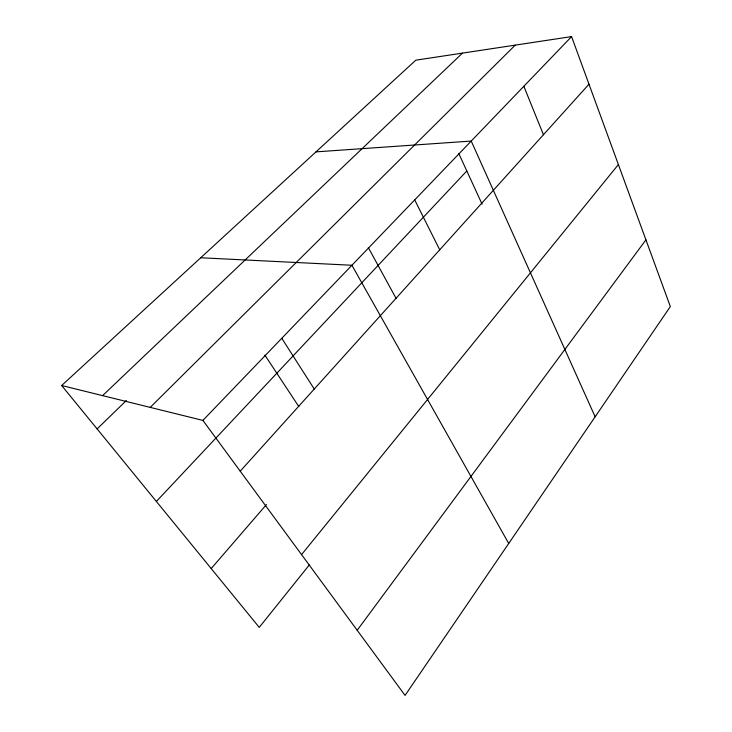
<?xml version="1.0" encoding="UTF-8"?>
<svg xmlns="http://www.w3.org/2000/svg" width="732" height="732" viewBox="0 0 732 732"><rect width="100%" height="100%" fill="white"/><g stroke="black" fill="none" stroke-linecap="round" stroke-linejoin="round"><path stroke-width="1.1" d="M357.189 630.27L645.926 239.849M309.261 565.003L259.247 627.379L61.662 385.517L415.803 60.18L571.573 36.6L670.338 306.571L405.061 695.4L202.901 420.406L61.662 385.517M301.557 554.609L618.384 164.563M211.2 568.563L266.43 504.577M240.224 471.179L588.986 84.198M156.374 501.447L466.815 170.986M202.901 420.406L571.573 36.6M150.234 407.395L515.237 45.128M97.118 428.915L126.389 400.486M102.59 395.628L462.505 53.107M315.995 151.872L471.225 141.066L595.143 416.792M200.724 257.765L351.918 265.258L508.722 543.464M264.883 355.121L298.802 406.589M281.783 338.285L314.248 389.04M368.315 247.59L396.186 298.565M414.705 199.909L439.722 249.813M458.781 153.528L482.049 204.082M523.847 86.284L543.437 134.734"/></g></svg>
